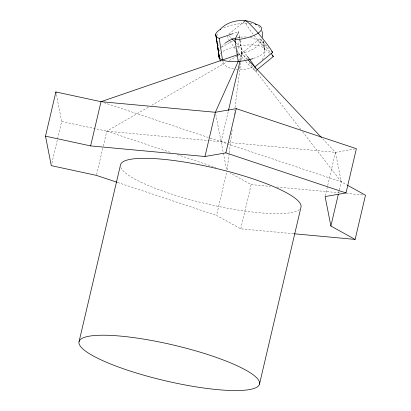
<?xml version="1.0" encoding="UTF-8"?>
<svg xmlns="http://www.w3.org/2000/svg" width="411" height="411" viewBox="0 0 411 411"><rect width="100%" height="100%" fill="white"/><g stroke="black" fill="none" stroke-linecap="round" stroke-linejoin="round"><path stroke-width="0.31" stroke-dasharray="2.06 1.54" d="M237.712 51.904L239.618 36.882L236.34 38.773M227.078 169.949L229.174 153.431M229.256 152.8L232.153 129.927M234.09 114.679L234.655 110.23M234.979 107.692L240.928 60.807M241.005 60.181L241.879 53.296L239.618 36.882M51.873 163.152L57.427 139.478M57.571 138.856L61.66 121.415L56.127 93.199M96.559 174.767L103.135 146.732M103.279 146.111L106.788 131.16L148.957 106.855M221.133 141.749L228.295 111.227M240.271 60.15L241.879 53.296L239.726 39.102M293.793 233.741L240.774 228.829L216.54 215.446L226.913 171.223M240.774 228.829L251.147 184.601L230.222 173.046M325.255 195.944L335.479 152.342L322.322 138.415M338.633 193.026L339.219 190.534M339.363 189.908L341.264 181.811L335.479 152.342L228.162 142.401M237.815 33.43L238.601 31.693L233.756 33.358M238.488 60.838L241.879 53.296L259.752 38.747L268.768 48.287M228.917 34.051L242.819 22.733M255.55 70.975L256.546 70.168M221.591 47.275L232.513 40.977M151.731 105.257L226.584 62.112M229.312 60.54L237.512 55.814M238.056 55.5L241.879 53.296L247.463 59.205M237.64 54.75L241.879 53.296L246.569 59.359M335.479 152.342L354.529 149.029M237.553 53.158L238.55 53.214A23.17 16.199 -7.8 0 0 262.054 39.081M236.12 69.361L238.58 69.5M61.66 121.415L106.788 131.16L208.994 140.629M209.636 140.685L227.519 142.345M251.147 184.601L270.31 186.378M276.701 186.969L341.217 192.944M346.329 193.417L362.939 194.958M233.674 68.976L229.436 67.866L224.838 65.447L221.395 62.2M104.04 102.704L209.605 137.906M210.211 138.111L341.264 181.811L346.771 184.852M106.788 131.16L171.099 152.609M177.167 154.628L215.996 167.58M117.649 182.469L216.54 215.446M259.752 38.747L270.69 52.891M248.912 62.39L300.95 129.681M302.517 131.705L341.264 181.811M256.228 69.742L256.598 70.666L256.336 71.329L255.082 70.764A23.17 2.399 50.9 0 1 245.752 61.563M215.718 114.16L223.224 152.409M223.348 153.036L226.672 169.969M263.22 40.823L264.746 50.836M238.601 31.693L239.628 38.48M263.451 41.3L264.407 48.246M239.382 66.412L239.813 69.572L240.81 69.629A23.17 16.199 -7.8 0 0 252.472 67.014M222.87 60.849L223.307 64.003M299.573 209.384A92.686 18.32 13.2 0 1 206.656 203.83A92.686 18.32 13.2 0 1 120.819 167.493M245.336 61.095A23.17 2.399 50.9 0 1 237.46 51.606M235.313 48.817A23.17 2.399 50.9 0 1 229.862 41.105M229.59 40.679A23.17 2.399 50.9 0 1 227.252 36.281M229.04 36.086A23.17 2.399 50.9 0 1 230.828 37.586M236.289 43.124A23.17 2.399 50.9 0 1 247.037 55.932M222.988 51.426A23.17 7.706 -8.6 0 1 258.673 45.729A23.17 7.706 -8.6 0 1 253.5 58.444M220.265 53.6A23.17 7.706 -8.6 0 1 221.93 52.14M250.135 37.524A23.17 16.199 -7.8 0 1 261.689 60.247M219.448 51.092A23.17 16.199 -7.8 0 1 219.906 49.895M221.344 47.332A23.17 16.199 -7.8 0 1 224.925 43.448M236.952 37.74A23.17 16.199 -7.8 0 1 245.948 36.995M269.647 53.368A23.17 2.399 50.9 0 1 253.88 35.182M253.186 34.262A23.17 2.399 50.9 0 1 245.28 22.158M223.723 27.773A23.17 7.706 -8.6 0 1 247.514 23.319M249.919 23.396A23.17 7.706 -8.6 0 1 253.397 23.751M219.135 45.785A23.17 16.199 -7.8 0 1 218.4 44.742M216.849 35.901A23.17 16.199 -7.8 0 1 218.149 32.443M258.545 26.263A23.17 16.199 -7.8 0 1 260.101 27.979"/><path stroke-width="0.62" d="M117.043 182.268L96.415 175.389L51.288 165.643L45.508 136.169L55.881 91.946L101.003 101.692L215.354 112.28L236.243 108.648L356.373 148.71L346 192.934L325.106 196.571L330.891 226.04L355.119 239.418L365.492 195.194L347.321 185.155M45.508 136.169L90.631 145.92L101.003 101.692L237.64 54.75M79.061 341.608L120.551 164.698A92.686 18.32 13.2 0 1 215.523 168.279A92.686 18.32 13.2 0 1 300.965 207.257L259.475 384.167A92.686 18.32 13.2 0 1 120.038 367.578A92.686 18.32 13.2 0 1 128.289 336.922A92.686 18.32 13.2 0 1 259.475 384.167M90.631 145.92L204.976 156.509L215.354 112.28L238.226 61.414L234.948 39.81L237.558 34.01M228.439 110.605L240.127 60.771M204.976 156.509L225.87 152.877L236.243 108.648M330.891 226.04L338.34 194.269M243.317 22.333L245.3 20.714A23.17 2.399 50.9 0 1 256.926 31.668A23.17 2.399 50.9 0 1 272.041 51.36L272.632 52.377L254.758 66.926M257.039 69.762L273.423 56.425L271.08 53.394M220.599 29.294A23.17 7.706 -8.6 0 0 217.887 37.827L219.227 38.346L233.15 33.563M234.948 39.81L236.777 39.697A23.17 7.706 -8.6 0 0 259.356 32.212A23.17 7.706 -8.6 0 0 255.051 24.049M294.435 233.797L355.119 239.418M225.87 152.877L346 192.934M273.423 56.425L272.955 56.215A23.17 2.399 50.9 0 1 272.2 55.649M271.774 51.467L272.632 52.377M247.89 59.657L321.443 137.485M255.585 68.344L254.168 65.914A23.17 2.399 50.9 0 0 247.396 56.399M55.881 91.946L56.127 93.199M219.227 38.346L222.505 59.949M216.042 36.142L219.325 57.746M215.734 34.154L219.017 55.757A23.17 7.706 -8.6 0 0 221.169 59.431C227.052 62.159 233.756 61.763 240.055 61.301A23.17 7.706 -8.6 0 0 252.914 58.634M217.352 43.828L219.351 58.347M231.583 38.29A23.17 2.399 50.9 0 1 235.842 42.641M220.666 61.157A23.17 16.199 -7.8 0 1 218.822 54.755M225.387 43.073A23.17 16.199 -7.8 0 1 235.205 38.187M261.715 30.686A23.17 16.199 -7.8 0 1 262.511 37.247M217.09 41.932A23.17 16.199 -7.8 0 1 216.787 40.761M216.607 39.559A23.17 16.199 -7.8 0 1 216.561 38.341M220.204 29.453A23.17 16.199 -7.8 0 1 256.664 24.732"/></g></svg>
